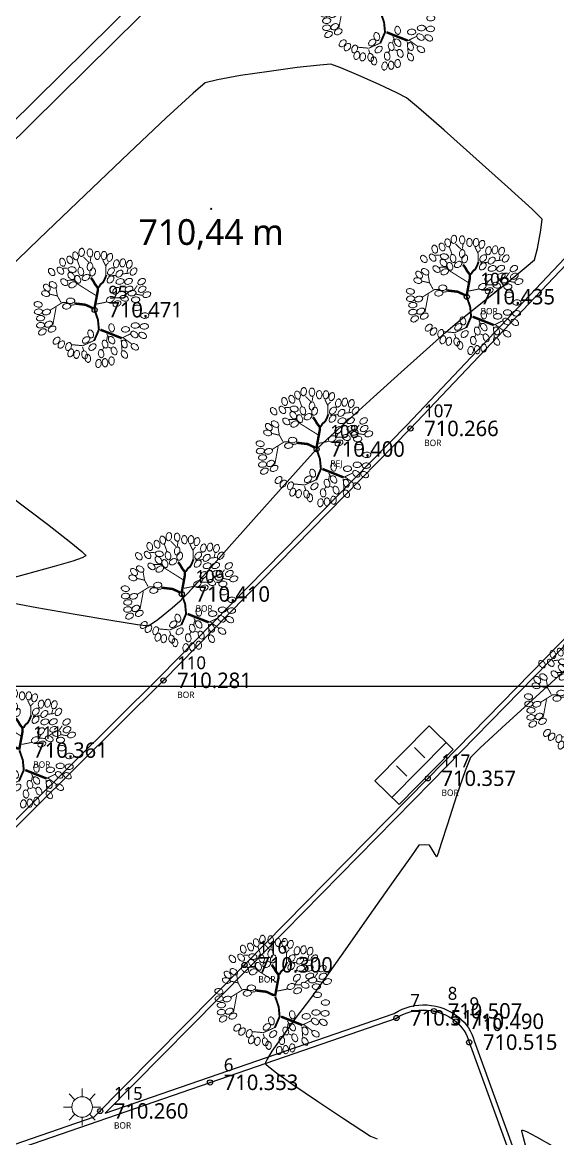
# Model space of a CAD drawing. Header units: metres. Extents: x 429510 to 429857, y 4467140 to 4467333.
# Drawn here: x 429634.21 to 429646.68, y 4467199.45 to 4467225.48 of the extents above; entities that cross this region are included whole.
import ezdxf

# ---------------------------------------------------------------- set-up
doc = ezdxf.new("R2010")
doc.units = ezdxf.units.M
doc.header["$LTSCALE"] = 4
doc.header["$PDMODE"] = 32
doc.header["$PDSIZE"] = 0.12
for name, color, linetype in [('C-ETIQ', 7, 'Continuous'), ('C-MARC', 7, 'Continuous'), ('C-PUNTOS', 7, 'Continuous'), ('C-SUPE-ETIQ_Puntos', 92, 'Continuous'), ('Cuadricula Coordenadas', 5, 'Continuous')]:
    doc.layers.add(name, color=color, linetype=linetype)
doc.layers.add('C-SUPE_CurvasNivel', color=42, linetype='Continuous', true_color=0xb38600)
doc.layers.add('TB-ARBOL', color=94, linetype='Continuous', true_color=0x03a003)
for name, color, linetype, lineweight in [('TB-32BANCO-MADERA-P', 254, 'Continuous', 0), ('TB-44FAROLA-P', 254, 'Continuous', 0), ('TRIAL-ACERA', 125, 'Continuous', 9)]:
    doc.layers.add(name, color=color, linetype=linetype, lineweight=lineweight)
doc.layers.add('TRIAL-MURO HORMIGÓN', color=251, linetype='Continuous', lineweight=13, true_color=0x696969)
doc.styles.get("Standard").update_dxf_attribs({"font": 'segoeuil.ttf'})
doc.styles.add('Trial_standard', font='segoeuisl.ttf')

# ---------------------------------------------------------------- blocks, each defined once
blk = doc.blocks.new('FAR10')
for p, q in [((-0.283, 0.283), (-0.51, 0.51)), ((0, 0.4), (0, 0.722)), ((0.283, 0.283), (0.51, 0.51)), ((-0.4, 0), (-0.722, 0)), ((0.4, 0), (0.722, 0)), ((-0.283, -0.283), (-0.51, -0.51)), ((0, -0.4), (0, -0.722)), ((0.283, -0.283), (0.51, -0.51))]:
    blk.add_line(p, q)
blk.add_circle((0, 0), 0.4)
blk = doc.blocks.new('*U21')
for p, q in [((1.713, 0.418), (-0.393, -1.719)), ((0.884, -0.171), (0.483, 0.224)), ((0.183, -0.883), (-0.218, -0.487))]:
    blk.add_line(p, q)
at = {"flags": 128}
blk.add_lwpolyline([(1.053, 1.068), (-1.053, -1.068), (-0.119, -1.989), (1.987, 0.147)], close=True, dxfattribs=at)
blk = doc.blocks.new('*U24')
at = {"layer": 'TB-ARBOL', "color": 84, "lineweight": 0, "true_color": 0x369720}
for points in [[(-0.855, 1.99, 0.139214), (-0.82, 2.01, 0.107097), (-0.794, 2.054, 0.080118), (-0.783, 2.113, 0.082766), (-0.791, 2.171, 0.067841), (-0.816, 2.23, 0.080118), (-0.85, 2.272, 0.107097), (-0.895, 2.298, 0.139214), (-0.935, 2.299, 0.139214), (-0.97, 2.278, 0.107097), (-0.997, 2.234, 0.080118), (-1.006, 2.181, 0.067841), (-0.999, 2.117, 0.067841), (-0.974, 2.058, 0.080118), (-0.94, 2.016, 0.107097), (-0.895, 1.991, 0.139214)], [(-0.674, 2.118, 0.139214), (-0.634, 2.125, 0.107097), (-0.594, 2.157, 0.080118), (-0.563, 2.209, 0.082766), (-0.551, 2.266, 0.067841), (-0.552, 2.33, 0.080118), (-0.57, 2.381, 0.107097), (-0.603, 2.421, 0.139214), (-0.64, 2.436, 0.139214), (-0.68, 2.429, 0.107097), (-0.72, 2.397, 0.080118), (-0.748, 2.35, 0.067841), (-0.763, 2.288, 0.067841), (-0.761, 2.224, 0.080118), (-0.744, 2.173, 0.107097), (-0.711, 2.133, 0.139214)], [(-0.325, 2.099, 0.139214), (-0.287, 2.112, 0.107097), (-0.252, 2.15, 0.080118), (-0.23, 2.207, 0.082766), (-0.228, 2.265, 0.067841), (-0.241, 2.328, 0.080118), (-0.266, 2.376, 0.107097), (-0.306, 2.409, 0.139214), (-0.345, 2.417, 0.139214), (-0.382, 2.404, 0.107097), (-0.417, 2.366, 0.080118), (-0.437, 2.315, 0.067841), (-0.441, 2.251, 0.067841), (-0.429, 2.189, 0.080118), (-0.403, 2.141, 0.107097), (-0.364, 2.107, 0.139214)], [(-0.056, 2.318, 0.139214), (-0.094, 2.306, 0.107097), (-0.13, 2.269, 0.080118), (-0.154, 2.213, 0.082766), (-0.158, 2.155, 0.067841), (-0.147, 2.092, 0.080118), (-0.123, 2.044, 0.107097), (-0.084, 2.009, 0.139214), (-0.046, 1.999, 0.139214), (-0.008, 2.012, 0.107097), (0.028, 2.049, 0.080118), (0.049, 2.099, 0.067841), (0.056, 2.162, 0.067841), (0.045, 2.225, 0.080118), (0.021, 2.274, 0.107097), (-0.017, 2.309, 0.139214)], [(0.221, 2.316, 0.139214), (0.181, 2.309, 0.107097), (0.141, 2.276, 0.080118), (0.111, 2.224, 0.082766), (0.1, 2.166, 0.067841), (0.103, 2.102, 0.080118), (0.122, 2.051, 0.107097), (0.156, 2.012, 0.139214), (0.193, 1.998, 0.139214), (0.232, 2.006, 0.107097), (0.273, 2.038, 0.080118), (0.299, 2.086, 0.067841), (0.313, 2.148, 0.067841), (0.31, 2.212, 0.080118), (0.292, 2.263, 0.107097), (0.258, 2.302, 0.139214)], [(0.478, 2.236, 0.139214), (0.438, 2.236, 0.107097), (0.392, 2.212, 0.080118), (0.353, 2.167, 0.082766), (0.331, 2.113, 0.067841), (0.322, 2.049, 0.080118), (0.33, 1.995, 0.107097), (0.356, 1.951, 0.139214), (0.389, 1.93, 0.139214), (0.429, 1.929, 0.107097), (0.475, 1.954, 0.080118), (0.511, 1.995, 0.067841), (0.536, 2.053, 0.067841), (0.546, 2.117, 0.080118), (0.538, 2.17, 0.107097), (0.512, 2.215, 0.139214)], [(-1.356, 1.74, 0.139214), (-1.322, 1.761, 0.107097), (-1.296, 1.805, 0.080118), (-1.286, 1.865, 0.082766), (-1.295, 1.922, 0.067841), (-1.321, 1.981, 0.080118), (-1.356, 2.023, 0.107097), (-1.401, 2.047, 0.139214), (-1.441, 2.048, 0.139214), (-1.475, 2.027, 0.107097), (-1.501, 1.982, 0.080118), (-1.51, 1.929, 0.067841), (-1.502, 1.865, 0.067841), (-1.476, 1.806, 0.080118), (-1.441, 1.765, 0.107097), (-1.396, 1.74, 0.139214)], [(-1.057, 1.833, 0.139214), (-1.025, 1.857, 0.107097), (-1.004, 1.904, 0.080118), (-1, 1.964, 0.082766), (-1.016, 2.021, 0.067841), (-1.047, 2.077, 0.080118), (-1.086, 2.114, 0.107097), (-1.134, 2.134, 0.139214), (-1.174, 2.13, 0.139214), (-1.205, 2.106, 0.107097), (-1.227, 2.059, 0.080118), (-1.23, 2.005, 0.067841), (-1.215, 1.943, 0.067841), (-1.184, 1.887, 0.080118), (-1.145, 1.849, 0.107097), (-1.097, 1.829, 0.139214)], [(-0.313, 1.879, 0.139214), (-0.352, 1.873, 0.107097), (-0.394, 1.843, 0.080118), (-0.426, 1.792, 0.082766), (-0.44, 1.735, 0.067841), (-0.44, 1.671, 0.080118), (-0.424, 1.619, 0.107097), (-0.392, 1.579, 0.139214), (-0.355, 1.563, 0.139214), (-0.315, 1.569, 0.107097), (-0.274, 1.599, 0.080118), (-0.245, 1.645, 0.067841), (-0.228, 1.707, 0.067841), (-0.228, 1.771, 0.080118), (-0.244, 1.823, 0.107097), (-0.276, 1.863, 0.139214)], [(0.718, 1.993, 0.139214), (0.678, 1.989, 0.107097), (0.635, 1.961, 0.080118), (0.6, 1.912, 0.082766), (0.582, 1.856, 0.067841), (0.579, 1.793, 0.080118), (0.592, 1.74, 0.107097), (0.621, 1.698, 0.139214), (0.657, 1.679, 0.139214), (0.697, 1.683, 0.107097), (0.74, 1.711, 0.080118), (0.772, 1.755, 0.067841), (0.793, 1.816, 0.067841), (0.796, 1.88, 0.080118), (0.783, 1.932, 0.107097), (0.754, 1.975, 0.139214)], [(0.971, 2.026, 0.139214), (0.931, 2.023, 0.107097), (0.888, 1.995, 0.080118), (0.852, 1.946, 0.082766), (0.835, 1.89, 0.067841), (0.832, 1.826, 0.080118), (0.845, 1.773, 0.107097), (0.874, 1.731, 0.139214), (0.91, 1.713, 0.139214), (0.95, 1.716, 0.107097), (0.993, 1.744, 0.080118), (1.025, 1.789, 0.067841), (1.045, 1.849, 0.067841), (1.049, 1.913, 0.080118), (1.036, 1.966, 0.107097), (1.007, 2.008, 0.139214)], [(1.244, 1.966, 0.139214), (1.204, 1.967, 0.107097), (1.158, 1.944, 0.080118), (1.117, 1.9, 0.082766), (1.094, 1.846, 0.067841), (1.083, 1.783, 0.080118), (1.09, 1.729, 0.107097), (1.115, 1.684, 0.139214), (1.149, 1.662, 0.139214), (1.189, 1.661, 0.107097), (1.235, 1.684, 0.080118), (1.271, 1.724, 0.067841), (1.298, 1.782, 0.067841), (1.309, 1.845, 0.080118), (1.302, 1.899, 0.107097), (1.277, 1.944, 0.139214)], [(-1.726, 1.388, 0.139214), (-1.702, 1.42, 0.107097), (-1.694, 1.471, 0.080118), (-1.706, 1.53, 0.082766), (-1.736, 1.58, 0.067841), (-1.781, 1.625, 0.080118), (-1.829, 1.651, 0.107097), (-1.88, 1.657, 0.139214), (-1.918, 1.643, 0.139214), (-1.942, 1.611, 0.107097), (-1.95, 1.56, 0.080118), (-1.939, 1.507, 0.067841), (-1.907, 1.451, 0.067841), (-1.862, 1.406, 0.080118), (-1.815, 1.38, 0.107097), (-1.763, 1.373, 0.139214)], [(-1.382, 1.443, 0.139214), (-1.359, 1.475, 0.107097), (-1.352, 1.526, 0.080118), (-1.366, 1.585, 0.082766), (-1.397, 1.634, 0.067841), (-1.444, 1.679, 0.080118), (-1.492, 1.703, 0.107097), (-1.543, 1.708, 0.139214), (-1.58, 1.693, 0.139214), (-1.604, 1.661, 0.107097), (-1.611, 1.609, 0.080118), (-1.598, 1.557, 0.067841), (-1.565, 1.502, 0.067841), (-1.519, 1.457, 0.080118), (-1.471, 1.432, 0.107097), (-1.419, 1.427, 0.139214)], [(-1.16, 1.484, 0.139214), (-1.184, 1.452, 0.107097), (-1.19, 1.401, 0.080118), (-1.176, 1.342, 0.082766), (-1.144, 1.293, 0.067841), (-1.098, 1.249, 0.080118), (-1.049, 1.225, 0.107097), (-0.998, 1.22, 0.139214), (-0.961, 1.235, 0.139214), (-0.938, 1.268, 0.107097), (-0.931, 1.319, 0.080118), (-0.944, 1.372, 0.067841), (-0.977, 1.427, 0.067841), (-1.024, 1.471, 0.080118), (-1.072, 1.495, 0.107097), (-1.124, 1.5, 0.139214)], [(-0.868, 1.579, 0.139214), (-0.871, 1.618, 0.107097), (-0.9, 1.662, 0.080118), (-0.948, 1.697, 0.082766), (-1.004, 1.714, 0.067841), (-1.068, 1.718, 0.080118), (-1.121, 1.705, 0.107097), (-1.163, 1.675, 0.139214), (-1.181, 1.639, 0.139214), (-1.178, 1.599, 0.107097), (-1.15, 1.556, 0.080118), (-1.106, 1.524, 0.067841), (-1.045, 1.504, 0.067841), (-0.981, 1.5, 0.080118), (-0.928, 1.513, 0.107097), (-0.886, 1.543, 0.139214)], [(-0.867, 1.379, 0.139214), (-0.899, 1.354, 0.107097), (-0.92, 1.307, 0.080118), (-0.923, 1.247, 0.082766), (-0.908, 1.191, 0.067841), (-0.876, 1.135, 0.080118), (-0.837, 1.098, 0.107097), (-0.789, 1.078, 0.139214), (-0.749, 1.082, 0.139214), (-0.717, 1.107, 0.107097), (-0.696, 1.154, 0.080118), (-0.693, 1.208, 0.067841), (-0.709, 1.27, 0.067841), (-0.74, 1.326, 0.080118), (-0.78, 1.363, 0.107097), (-0.827, 1.383, 0.139214)], [(-0.726, 1.692, 0.139214), (-0.761, 1.672, 0.107097), (-0.789, 1.629, 0.080118), (-0.8, 1.57, 0.082766), (-0.792, 1.512, 0.067841), (-0.769, 1.452, 0.080118), (-0.735, 1.41, 0.107097), (-0.69, 1.384, 0.139214), (-0.65, 1.382, 0.139214), (-0.616, 1.402, 0.107097), (-0.588, 1.446, 0.080118), (-0.578, 1.499, 0.067841), (-0.585, 1.563, 0.067841), (-0.608, 1.622, 0.080118), (-0.642, 1.665, 0.107097), (-0.686, 1.691, 0.139214)], [(-0.351, 1.383, 0.139214), (-0.38, 1.41, 0.107097), (-0.43, 1.425, 0.080118), (-0.49, 1.419, 0.082766), (-0.543, 1.395, 0.067841), (-0.594, 1.355, 0.080118), (-0.625, 1.311, 0.107097), (-0.637, 1.261, 0.139214), (-0.627, 1.222, 0.139214), (-0.598, 1.194, 0.107097), (-0.548, 1.18, 0.080118), (-0.494, 1.185, 0.067841), (-0.435, 1.21, 0.067841), (-0.385, 1.249, 0.080118), (-0.354, 1.294, 0.107097), (-0.341, 1.344, 0.139214)], [(-0.195, 1.671, 0.139214), (-0.235, 1.67, 0.107097), (-0.28, 1.644, 0.080118), (-0.317, 1.597, 0.082766), (-0.337, 1.542, 0.067841), (-0.344, 1.478, 0.080118), (-0.333, 1.425, 0.107097), (-0.306, 1.381, 0.139214), (-0.271, 1.361, 0.139214), (-0.231, 1.363, 0.107097), (-0.186, 1.389, 0.080118), (-0.152, 1.431, 0.067841), (-0.129, 1.491, 0.067841), (-0.122, 1.555, 0.080118), (-0.133, 1.608, 0.107097), (-0.16, 1.651, 0.139214)], [(0.573, 1.343, 0.139214), (0.537, 1.361, 0.107097), (0.485, 1.359, 0.080118), (0.43, 1.336, 0.082766), (0.387, 1.297, 0.067841), (0.351, 1.244, 0.080118), (0.334, 1.192, 0.107097), (0.338, 1.14, 0.139214), (0.359, 1.107, 0.139214), (0.395, 1.089, 0.107097), (0.447, 1.091, 0.080118), (0.497, 1.112, 0.067841), (0.546, 1.153, 0.067841), (0.582, 1.206, 0.080118), (0.598, 1.258, 0.107097), (0.594, 1.31, 0.139214)], [(0.589, 1.659, 0.139214), (0.553, 1.677, 0.107097), (0.502, 1.676, 0.080118), (0.446, 1.653, 0.082766), (0.402, 1.614, 0.067841), (0.366, 1.562, 0.080118), (0.349, 1.51, 0.107097), (0.352, 1.458, 0.139214), (0.373, 1.424, 0.139214), (0.409, 1.406, 0.107097), (0.461, 1.408, 0.080118), (0.511, 1.429, 0.067841), (0.56, 1.469, 0.067841), (0.596, 1.522, 0.080118), (0.613, 1.574, 0.107097), (0.61, 1.625, 0.139214)], [(0.923, 1.565, 0.139214), (0.888, 1.584, 0.107097), (0.837, 1.586, 0.080118), (0.78, 1.565, 0.082766), (0.735, 1.529, 0.067841), (0.696, 1.478, 0.080118), (0.677, 1.427, 0.107097), (0.677, 1.375, 0.139214), (0.697, 1.34, 0.139214), (0.731, 1.321, 0.107097), (0.783, 1.319, 0.080118), (0.834, 1.338, 0.067841), (0.885, 1.377, 0.067841), (0.924, 1.427, 0.080118), (0.943, 1.478, 0.107097), (0.943, 1.53, 0.139214)], [(1.456, 1.659, 0.139214), (1.419, 1.674, 0.107097), (1.368, 1.669, 0.080118), (1.314, 1.641, 0.082766), (1.274, 1.6, 0.067841), (1.241, 1.544, 0.080118), (1.229, 1.492, 0.107097), (1.236, 1.44, 0.139214), (1.259, 1.408, 0.139214), (1.296, 1.393, 0.107097), (1.348, 1.398, 0.080118), (1.396, 1.423, 0.067841), (1.442, 1.468, 0.067841), (1.474, 1.523, 0.080118), (1.487, 1.576, 0.107097), (1.48, 1.627, 0.139214)], [(-1.901, 0.786, 0.139214), (-1.879, 0.819, 0.107097), (-1.876, 0.871, 0.080118), (-1.894, 0.928, 0.082766), (-1.928, 0.976, 0.067841), (-1.977, 1.017, 0.080118), (-2.026, 1.039, 0.107097), (-2.078, 1.04, 0.139214), (-2.114, 1.023, 0.139214), (-2.135, 0.989, 0.107097), (-2.139, 0.938, 0.080118), (-2.123, 0.886, 0.067841), (-2.087, 0.833, 0.067841), (-2.038, 0.791, 0.080118), (-1.988, 0.77, 0.107097), (-1.937, 0.768, 0.139214)], [(-1.636, 0.928, 0.139214), (-1.624, 0.966, 0.107097), (-1.633, 1.017, 0.080118), (-1.665, 1.068, 0.082766), (-1.709, 1.106, 0.067841), (-1.767, 1.134, 0.080118), (-1.821, 1.142, 0.107097), (-1.871, 1.131, 0.139214), (-1.902, 1.106, 0.139214), (-1.914, 1.067, 0.107097), (-1.905, 1.017, 0.080118), (-1.876, 0.97, 0.067841), (-1.828, 0.928, 0.067841), (-1.771, 0.9, 0.080118), (-1.717, 0.891, 0.107097), (-1.667, 0.902, 0.139214)], [(-1.207, 1.019, 0.139214), (-1.191, 1.055, 0.107097), (-1.195, 1.107, 0.080118), (-1.221, 1.161, 0.082766), (-1.261, 1.203, 0.067841), (-1.315, 1.237, 0.080118), (-1.368, 1.251, 0.107097), (-1.419, 1.246, 0.139214), (-1.452, 1.223, 0.139214), (-1.468, 1.187, 0.107097), (-1.465, 1.135, 0.080118), (-1.441, 1.086, 0.067841), (-1.398, 1.039, 0.067841), (-1.344, 1.005, 0.080118), (-1.292, 0.991, 0.107097), (-1.24, 0.996, 0.139214)], [(-0.87, 1.096, 0.139214), (-0.899, 1.124, 0.107097), (-0.948, 1.138, 0.080118), (-1.009, 1.133, 0.082766), (-1.062, 1.109, 0.067841), (-1.113, 1.07, 0.080118), (-1.144, 1.026, 0.107097), (-1.157, 0.976, 0.139214), (-1.147, 0.937, 0.139214), (-1.118, 0.909, 0.107097), (-1.069, 0.895, 0.080118), (-1.015, 0.9, 0.067841), (-0.955, 0.924, 0.067841), (-0.905, 0.963, 0.080118), (-0.873, 1.007, 0.107097), (-0.861, 1.057, 0.139214)], [(0.761, 0.915, 0.107097), (0.71, 0.916, 0.080118), (0.653, 0.896, 0.082766), (0.608, 0.859, 0.067841), (0.569, 0.808, 0.080118), (0.55, 0.757, 0.107097), (0.551, 0.706, 0.139214), (0.57, 0.671, 0.139214), (0.605, 0.651, 0.107097), (0.657, 0.65, 0.080118), (0.708, 0.669, 0.067841), (0.759, 0.707, 0.067841), (0.797, 0.758, 0.080118), (0.816, 0.809, 0.107097), (0.816, 0.861, 0.139214), (0.796, 0.896, 0.139214)], [(0.986, 1.188, 0.139214), (0.965, 1.222, 0.107097), (0.921, 1.249, 0.080118), (0.862, 1.259, 0.082766), (0.804, 1.249, 0.067841), (0.745, 1.224, 0.080118), (0.704, 1.189, 0.107097), (0.679, 1.144, 0.139214), (0.678, 1.104, 0.139214), (0.699, 1.07, 0.107097), (0.743, 1.043, 0.080118), (0.797, 1.035, 0.067841), (0.861, 1.043, 0.067841), (0.919, 1.068, 0.080118), (0.961, 1.103, 0.107097), (0.986, 1.148, 0.139214)], [(1.309, 1.215, 0.139214), (1.284, 1.246, 0.107097), (1.236, 1.266, 0.080118), (1.176, 1.267, 0.082766), (1.12, 1.25, 0.067841), (1.066, 1.216, 0.080118), (1.029, 1.176, 0.107097), (1.012, 1.127, 0.139214), (1.017, 1.088, 0.139214), (1.042, 1.057, 0.107097), (1.09, 1.037, 0.080118), (1.144, 1.036, 0.067841), (1.206, 1.053, 0.067841), (1.261, 1.087, 0.080118), (1.297, 1.127, 0.107097), (1.315, 1.176, 0.139214)], [(1.205, 0.967, 0.082766), (1.148, 0.955, 0.067841), (1.09, 0.926, 0.080118), (1.05, 0.889, 0.107097), (1.028, 0.842, 0.139214), (1.03, 0.803, 0.139214), (1.053, 0.769, 0.107097), (1.098, 0.746, 0.080118), (1.152, 0.74, 0.067841), (1.215, 0.752, 0.067841), (1.273, 0.78, 0.080118), (1.312, 0.817, 0.107097), (1.335, 0.864, 0.139214), (1.333, 0.904, 0.139214), (1.31, 0.937, 0.107097), (1.264, 0.961, 0.080118)], [(1.807, 1.227, 0.139214), (1.777, 1.254, 0.107097), (1.727, 1.266, 0.080118), (1.667, 1.257, 0.082766), (1.615, 1.231, 0.067841), (1.566, 1.19, 0.080118), (1.537, 1.144, 0.107097), (1.527, 1.093, 0.139214), (1.538, 1.055, 0.139214), (1.568, 1.028, 0.107097), (1.619, 1.016, 0.080118), (1.672, 1.024, 0.067841), (1.731, 1.051, 0.067841), (1.779, 1.092, 0.080118), (1.809, 1.138, 0.107097), (1.819, 1.189, 0.139214)], [(1.628, 0.724, 0.080118), (1.682, 0.726, 0.067841), (1.743, 0.748, 0.067841), (1.795, 0.785, 0.080118), (1.828, 0.828, 0.107097), (1.843, 0.877, 0.139214), (1.835, 0.916, 0.139214), (1.808, 0.945, 0.107097), (1.759, 0.962, 0.080118), (1.699, 0.959, 0.082766), (1.644, 0.938, 0.067841), (1.592, 0.901, 0.080118), (1.558, 0.858, 0.107097), (1.544, 0.809, 0.139214), (1.552, 0.77, 0.139214), (1.579, 0.74, 0.107097)], [(-1.902, 0.631, 0.139214), (-1.901, 0.671, 0.107097), (-1.926, 0.716, 0.080118), (-1.971, 0.756, 0.082766), (-2.025, 0.778, 0.067841), (-2.089, 0.787, 0.080118), (-2.142, 0.779, 0.107097), (-2.187, 0.753, 0.139214), (-2.208, 0.719, 0.139214), (-2.208, 0.679, 0.107097), (-2.184, 0.633, 0.080118), (-2.143, 0.598, 0.067841), (-2.084, 0.572, 0.067841), (-2.021, 0.563, 0.080118), (-1.967, 0.571, 0.107097), (-1.923, 0.597, 0.139214)], [(-1.245, 0.391, 0.139214), (-1.233, 0.353, 0.107097), (-1.196, 0.317, 0.080118), (-1.14, 0.294, 0.082766), (-1.082, 0.29, 0.067841), (-1.019, 0.301, 0.080118), (-0.97, 0.325, 0.107097), (-0.936, 0.363, 0.139214), (-0.926, 0.402, 0.139214), (-0.938, 0.44, 0.107097), (-0.975, 0.476, 0.080118), (-1.026, 0.497, 0.067841), (-1.089, 0.504, 0.067841), (-1.152, 0.493, 0.080118), (-1.201, 0.469, 0.107097), (-1.235, 0.43, 0.139214)], [(0.566, 0.551, 0.107097), (0.517, 0.566, 0.080118), (0.456, 0.562, 0.082766), (0.403, 0.539, 0.067841), (0.351, 0.501, 0.080118), (0.319, 0.457, 0.107097), (0.306, 0.407, 0.139214), (0.315, 0.368, 0.139214), (0.343, 0.34, 0.107097), (0.392, 0.325, 0.080118), (0.446, 0.329, 0.067841), (0.506, 0.352, 0.067841), (0.557, 0.39, 0.080118), (0.59, 0.434, 0.107097), (0.603, 0.483, 0.139214), (0.594, 0.522, 0.139214)], [(1.151, 0.432, 0.139214), (1.155, 0.472, 0.107097), (1.136, 0.519, 0.080118), (1.095, 0.563, 0.082766), (1.043, 0.591, 0.067841), (0.981, 0.607, 0.080118), (0.927, 0.605, 0.107097), (0.88, 0.584, 0.139214), (0.855, 0.552, 0.139214), (0.851, 0.512, 0.107097), (0.87, 0.464, 0.080118), (0.907, 0.425, 0.067841), (0.963, 0.393, 0.067841), (1.025, 0.377, 0.080118), (1.079, 0.379, 0.107097), (1.126, 0.4, 0.139214)], [(1.199, 0.601, 0.080118), (1.251, 0.586, 0.067841), (1.315, 0.587, 0.067841), (1.376, 0.605, 0.080118), (1.422, 0.635, 0.107097), (1.451, 0.677, 0.139214), (1.456, 0.717, 0.139214), (1.44, 0.753, 0.107097), (1.399, 0.784, 0.080118), (1.341, 0.801, 0.082766), (1.283, 0.798, 0.067841), (1.221, 0.78, 0.080118), (1.176, 0.75, 0.107097), (1.146, 0.708, 0.139214), (1.141, 0.668, 0.139214), (1.158, 0.632, 0.107097)], [(1.38, 0.339, 0.067841), (1.443, 0.333, 0.067841), (1.507, 0.343, 0.080118), (1.555, 0.368, 0.107097), (1.59, 0.406, 0.139214), (1.599, 0.445, 0.139214), (1.587, 0.483, 0.107097), (1.55, 0.519, 0.080118), (1.495, 0.542, 0.082766), (1.436, 0.546, 0.067841), (1.373, 0.536, 0.080118), (1.325, 0.511, 0.107097), (1.29, 0.473, 0.139214), (1.28, 0.434, 0.139214), (1.293, 0.396, 0.107097), (1.33, 0.36, 0.080118)], [(2.022, 0.686, 0.139214), (1.999, 0.719, 0.107097), (1.953, 0.743, 0.080118), (1.893, 0.75, 0.082766), (1.836, 0.737, 0.067841), (1.779, 0.709, 0.080118), (1.739, 0.672, 0.107097), (1.717, 0.625, 0.139214), (1.719, 0.585, 0.139214), (1.742, 0.552, 0.107097), (1.787, 0.528, 0.080118), (1.841, 0.522, 0.067841), (1.904, 0.534, 0.067841), (1.962, 0.563, 0.080118), (2.001, 0.6, 0.107097), (2.023, 0.646, 0.139214)], [(-2.188, 0.227, 0.139214), (-2.192, 0.267, 0.107097), (-2.221, 0.31, 0.080118), (-2.27, 0.344, 0.082766), (-2.326, 0.361, 0.067841), (-2.39, 0.363, 0.080118), (-2.443, 0.35, 0.107097), (-2.485, 0.32, 0.139214), (-2.502, 0.284, 0.139214), (-2.498, 0.244, 0.107097), (-2.47, 0.201, 0.080118), (-2.425, 0.17, 0.067841), (-2.365, 0.15, 0.067841), (-2.301, 0.147, 0.080118), (-2.248, 0.161, 0.107097), (-2.206, 0.191, 0.139214)], [(-2.496, -0.042, 0.139214), (-2.482, -0.079, 0.107097), (-2.443, -0.114, 0.080118), (-2.386, -0.134, 0.082766), (-2.328, -0.136, 0.067841), (-2.265, -0.122, 0.080118), (-2.218, -0.095, 0.107097), (-2.185, -0.055, 0.139214), (-2.178, -0.016, 0.139214), (-2.192, 0.021, 0.107097), (-2.23, 0.055, 0.080118), (-2.281, 0.074, 0.067841), (-2.345, 0.078, 0.067841), (-2.408, 0.064, 0.080118), (-2.455, 0.037, 0.107097), (-2.488, -0.003, 0.139214)], [(-2.178, -0.084, 0.139214), (-2.157, -0.118, 0.107097), (-2.113, -0.144, 0.080118), (-2.053, -0.154, 0.082766), (-1.996, -0.145, 0.067841), (-1.937, -0.12, 0.080118), (-1.895, -0.085, 0.107097), (-1.871, -0.04, 0.139214), (-1.87, 0, 0.139214), (-1.891, 0.035, 0.107097), (-1.935, 0.061, 0.080118), (-1.989, 0.07, 0.067841), (-2.052, 0.061, 0.067841), (-2.111, 0.036, 0.080118), (-2.153, 0.001, 0.107097), (-2.177, -0.044, 0.139214)], [(-1.398, 0.163, 0.139214), (-1.383, 0.126, 0.107097), (-1.343, 0.093, 0.080118), (-1.285, 0.075, 0.082766), (-1.227, 0.076, 0.067841), (-1.165, 0.092, 0.080118), (-1.119, 0.121, 0.107097), (-1.088, 0.162, 0.139214), (-1.082, 0.201, 0.139214), (-1.097, 0.238, 0.107097), (-1.137, 0.271, 0.080118), (-1.189, 0.287, 0.067841), (-1.253, 0.288, 0.067841), (-1.315, 0.272, 0.080118), (-1.361, 0.243, 0.107097), (-1.392, 0.202, 0.139214)], [(0.86, 0.345, 0.139214), (0.834, 0.376, 0.107097), (0.787, 0.396, 0.080118), (0.726, 0.397, 0.082766), (0.671, 0.379, 0.067841), (0.616, 0.346, 0.080118), (0.58, 0.305, 0.107097), (0.562, 0.257, 0.139214), (0.567, 0.217, 0.139214), (0.593, 0.186, 0.107097), (0.64, 0.167, 0.080118), (0.695, 0.166, 0.067841), (0.756, 0.183, 0.067841), (0.811, 0.216, 0.080118), (0.847, 0.257, 0.107097), (0.865, 0.305, 0.139214)], [(1.642, 0.127, 0.139214), (1.629, 0.165, 0.107097), (1.592, 0.201, 0.080118), (1.537, 0.224, 0.082766), (1.479, 0.229, 0.067841), (1.415, 0.218, 0.080118), (1.367, 0.194, 0.107097), (1.332, 0.155, 0.139214), (1.323, 0.116, 0.139214), (1.335, 0.078, 0.107097), (1.372, 0.042, 0.080118), (1.422, 0.021, 0.067841), (1.486, 0.015, 0.067841), (1.549, 0.026, 0.080118), (1.597, 0.05, 0.107097), (1.632, 0.088, 0.139214)], [(-2.411, -0.293, 0.139214), (-2.397, -0.33, 0.107097), (-2.359, -0.364, 0.080118), (-2.302, -0.385, 0.082766), (-2.244, -0.387, 0.067841), (-2.181, -0.373, 0.080118), (-2.134, -0.346, 0.107097), (-2.101, -0.306, 0.139214), (-2.093, -0.267, 0.139214), (-2.107, -0.23, 0.107097), (-2.146, -0.195, 0.080118), (-2.197, -0.177, 0.067841), (-2.261, -0.173, 0.067841), (-2.323, -0.187, 0.080118), (-2.371, -0.214, 0.107097), (-2.403, -0.254, 0.139214)], [(-2.083, -0.586, 0.139214), (-2.055, -0.615, 0.107097), (-2.006, -0.631, 0.080118), (-1.946, -0.627, 0.082766), (-1.892, -0.605, 0.067841), (-1.84, -0.567, 0.080118), (-1.807, -0.524, 0.107097), (-1.793, -0.474, 0.139214), (-1.802, -0.435, 0.139214), (-1.83, -0.407, 0.107097), (-1.879, -0.391, 0.080118), (-1.933, -0.394, 0.067841), (-1.993, -0.417, 0.067841), (-2.045, -0.454, 0.080118), (-2.077, -0.498, 0.107097), (-2.091, -0.547, 0.139214)], [(1.951, -0.174, 0.139214), (1.939, -0.136, 0.107097), (1.902, -0.1, 0.080118), (1.846, -0.077, 0.082766), (1.788, -0.073, 0.067841), (1.725, -0.083, 0.080118), (1.676, -0.108, 0.107097), (1.642, -0.146, 0.139214), (1.632, -0.185, 0.139214), (1.644, -0.223, 0.107097), (1.681, -0.259, 0.080118), (1.732, -0.28, 0.067841), (1.795, -0.286, 0.067841), (1.858, -0.276, 0.080118), (1.907, -0.251, 0.107097), (1.941, -0.213, 0.139214)], [(-2.411, -0.57, 0.139214), (-2.396, -0.607, 0.107097), (-2.356, -0.64, 0.080118), (-2.299, -0.659, 0.082766), (-2.24, -0.659, 0.067841), (-2.178, -0.643, 0.080118), (-2.132, -0.615, 0.107097), (-2.1, -0.574, 0.139214), (-2.094, -0.535, 0.139214), (-2.109, -0.498, 0.107097), (-2.148, -0.465, 0.080118), (-2.2, -0.448, 0.067841), (-2.264, -0.446, 0.067841), (-2.326, -0.461, 0.080118), (-2.372, -0.489, 0.107097), (-2.404, -0.53, 0.139214)], [(-2.32, -0.891, 0.139214), (-2.292, -0.92, 0.107097), (-2.242, -0.935, 0.080118), (-2.182, -0.93, 0.082766), (-2.129, -0.908, 0.067841), (-2.077, -0.869, 0.080118), (-2.045, -0.826, 0.107097), (-2.032, -0.776, 0.139214), (-2.041, -0.737, 0.139214), (-2.069, -0.709, 0.107097), (-2.118, -0.693, 0.080118), (-2.172, -0.697, 0.067841), (-2.232, -0.72, 0.067841), (-2.283, -0.759, 0.080118), (-2.316, -0.803, 0.107097), (-2.329, -0.852, 0.139214)], [(-1.948, -0.776, 0.139214), (-1.921, -0.806, 0.107097), (-1.873, -0.824, 0.080118), (-1.812, -0.822, 0.082766), (-1.758, -0.802, 0.067841), (-1.704, -0.767, 0.080118), (-1.67, -0.725, 0.107097), (-1.654, -0.676, 0.139214), (-1.661, -0.636, 0.139214), (-1.688, -0.607, 0.107097), (-1.736, -0.589, 0.080118), (-1.79, -0.59, 0.067841), (-1.851, -0.61, 0.067841), (-1.904, -0.646, 0.080118), (-1.939, -0.688, 0.107097), (-1.955, -0.737, 0.139214)], [(-0.355, -0.74, 0.139214), (-0.389, -0.762, 0.107097), (-0.413, -0.808, 0.080118), (-0.42, -0.868, 0.082766), (-0.408, -0.925, 0.067841), (-0.38, -0.983, 0.080118), (-0.343, -1.023, 0.107097), (-0.297, -1.045, 0.139214), (-0.257, -1.044, 0.139214), (-0.224, -1.021, 0.107097), (-0.199, -0.976, 0.080118), (-0.193, -0.922, 0.067841), (-0.204, -0.859, 0.067841), (-0.232, -0.801, 0.080118), (-0.269, -0.761, 0.107097), (-0.315, -0.739, 0.139214)], [(0.478, -0.496, 0.139214), (0.442, -0.513, 0.107097), (0.411, -0.555, 0.080118), (0.396, -0.613, 0.082766), (0.399, -0.671, 0.067841), (0.418, -0.732, 0.080118), (0.449, -0.777, 0.107097), (0.491, -0.806, 0.139214), (0.531, -0.811, 0.139214), (0.567, -0.794, 0.107097), (0.598, -0.752, 0.080118), (0.612, -0.7, 0.067841), (0.61, -0.636, 0.067841), (0.591, -0.575, 0.080118), (0.561, -0.53, 0.107097), (0.518, -0.501, 0.139214)], [(1.206, -0.71, 0.139214), (1.194, -0.672, 0.107097), (1.157, -0.636, 0.080118), (1.101, -0.613, 0.082766), (1.043, -0.608, 0.067841), (0.98, -0.619, 0.080118), (0.931, -0.643, 0.107097), (0.897, -0.682, 0.139214), (0.887, -0.721, 0.139214), (0.899, -0.759, 0.107097), (0.936, -0.795, 0.080118), (0.986, -0.816, 0.067841), (1.05, -0.822, 0.067841), (1.113, -0.811, 0.080118), (1.162, -0.787, 0.107097), (1.196, -0.749, 0.139214)], [(1.517, -1.009, 0.139214), (1.531, -0.971, 0.107097), (1.525, -0.92, 0.080118), (1.496, -0.867, 0.082766), (1.453, -0.828, 0.067841), (1.397, -0.797, 0.080118), (1.343, -0.786, 0.107097), (1.293, -0.795, 0.139214), (1.261, -0.819, 0.139214), (1.247, -0.856, 0.107097), (1.253, -0.908, 0.080118), (1.28, -0.955, 0.067841), (1.325, -1, 0.067841), (1.381, -1.031, 0.080118), (1.435, -1.042, 0.107097), (1.486, -1.033, 0.139214)], [(1.585, -0.559, 0.139214), (1.573, -0.521, 0.107097), (1.536, -0.485, 0.080118), (1.481, -0.461, 0.082766), (1.422, -0.457, 0.067841), (1.359, -0.468, 0.080118), (1.311, -0.492, 0.107097), (1.276, -0.531, 0.139214), (1.266, -0.569, 0.139214), (1.279, -0.608, 0.107097), (1.316, -0.644, 0.080118), (1.366, -0.665, 0.067841), (1.429, -0.671, 0.067841), (1.493, -0.66, 0.080118), (1.541, -0.636, 0.107097), (1.576, -0.598, 0.139214)], [(1.851, -1.024, 0.139214), (1.86, -0.985, 0.107097), (1.846, -0.935, 0.080118), (1.811, -0.886, 0.082766), (1.763, -0.853, 0.067841), (1.703, -0.83, 0.080118), (1.649, -0.826, 0.107097), (1.6, -0.841, 0.139214), (1.571, -0.87, 0.139214), (1.562, -0.909, 0.107097), (1.576, -0.959, 0.080118), (1.608, -1.002, 0.067841), (1.659, -1.04, 0.067841), (1.719, -1.064, 0.080118), (1.773, -1.067, 0.107097), (1.823, -1.052, 0.139214)], [(1.937, -0.593, 0.139214), (1.925, -0.555, 0.107097), (1.888, -0.519, 0.080118), (1.832, -0.495, 0.082766), (1.774, -0.491, 0.067841), (1.711, -0.502, 0.080118), (1.662, -0.526, 0.107097), (1.628, -0.565, 0.139214), (1.618, -0.603, 0.139214), (1.63, -0.642, 0.107097), (1.667, -0.678, 0.080118), (1.717, -0.699, 0.067841), (1.781, -0.705, 0.067841), (1.844, -0.694, 0.080118), (1.893, -0.67, 0.107097), (1.927, -0.632, 0.139214)], [(-1.742, -1.271, 0.139214), (-1.707, -1.29, 0.107097), (-1.655, -1.289, 0.080118), (-1.599, -1.267, 0.082766), (-1.555, -1.229, 0.067841), (-1.517, -1.177, 0.080118), (-1.5, -1.126, 0.107097), (-1.502, -1.074, 0.139214), (-1.523, -1.04, 0.139214), (-1.558, -1.021, 0.107097), (-1.61, -1.021, 0.080118), (-1.66, -1.042, 0.067841), (-1.71, -1.082, 0.067841), (-1.747, -1.134, 0.080118), (-1.765, -1.185, 0.107097), (-1.763, -1.237, 0.139214)], [(-1.541, -1.433, 0.139214), (-1.503, -1.447, 0.107097), (-1.452, -1.44, 0.080118), (-1.4, -1.41, 0.082766), (-1.361, -1.366, 0.067841), (-1.331, -1.31, 0.080118), (-1.321, -1.256, 0.107097), (-1.33, -1.206, 0.139214), (-1.355, -1.174, 0.139214), (-1.393, -1.161, 0.107097), (-1.444, -1.168, 0.080118), (-1.491, -1.195, 0.067841), (-1.535, -1.242, 0.067841), (-1.565, -1.298, 0.080118), (-1.575, -1.351, 0.107097), (-1.566, -1.402, 0.139214)], [(-1.22, -1.529, 0.139214), (-1.18, -1.531, 0.107097), (-1.133, -1.509, 0.080118), (-1.092, -1.465, 0.082766), (-1.067, -1.412, 0.067841), (-1.055, -1.349, 0.080118), (-1.061, -1.295, 0.107097), (-1.084, -1.25, 0.139214), (-1.117, -1.227, 0.139214), (-1.157, -1.225, 0.107097), (-1.204, -1.247, 0.080118), (-1.241, -1.286, 0.067841), (-1.27, -1.343, 0.067841), (-1.282, -1.406, 0.080118), (-1.277, -1.46, 0.107097), (-1.253, -1.506, 0.139214)], [(-0.355, -1.031, 0.139214), (-0.387, -1.007, 0.107097), (-0.438, -0.998, 0.080118), (-0.497, -1.01, 0.082766), (-0.547, -1.04, 0.067841), (-0.593, -1.085, 0.080118), (-0.619, -1.132, 0.107097), (-0.626, -1.183, 0.139214), (-0.612, -1.221, 0.139214), (-0.58, -1.245, 0.107097), (-0.53, -1.254, 0.080118), (-0.476, -1.243, 0.067841), (-0.42, -1.212, 0.067841), (-0.374, -1.167, 0.080118), (-0.348, -1.12, 0.107097), (-0.341, -1.069, 0.139214)], [(-0.115, -1.298, 0.139214), (-0.148, -1.276, 0.107097), (-0.2, -1.271, 0.080118), (-0.258, -1.287, 0.082766), (-0.306, -1.32, 0.067841), (-0.349, -1.368, 0.080118), (-0.372, -1.417, 0.107097), (-0.375, -1.468, 0.139214), (-0.358, -1.505, 0.139214), (-0.325, -1.527, 0.107097), (-0.274, -1.532, 0.080118), (-0.221, -1.518, 0.067841), (-0.167, -1.483, 0.067841), (-0.125, -1.435, 0.080118), (-0.102, -1.386, 0.107097), (-0.098, -1.335, 0.139214)], [(0.3, -1.436, 0.139214), (0.333, -1.414, 0.107097), (0.358, -1.369, 0.080118), (0.365, -1.309, 0.082766), (0.354, -1.252, 0.067841), (0.326, -1.194, 0.080118), (0.29, -1.154, 0.107097), (0.244, -1.131, 0.139214), (0.204, -1.132, 0.139214), (0.17, -1.154, 0.107097), (0.146, -1.199, 0.080118), (0.139, -1.253, 0.067841), (0.15, -1.316, 0.067841), (0.177, -1.374, 0.080118), (0.214, -1.415, 0.107097), (0.26, -1.437, 0.139214)], [(0.595, -1.264, 0.139214), (0.621, -1.234, 0.107097), (0.631, -1.183, 0.080118), (0.621, -1.124, 0.082766), (0.594, -1.072, 0.067841), (0.551, -1.025, 0.080118), (0.504, -0.997, 0.107097), (0.453, -0.988, 0.139214), (0.415, -1.001, 0.139214), (0.39, -1.031, 0.107097), (0.379, -1.082, 0.080118), (0.388, -1.135, 0.067841), (0.417, -1.193, 0.067841), (0.46, -1.24, 0.080118), (0.506, -1.268, 0.107097), (0.557, -1.277, 0.139214)], [(1.055, -1.433, 0.139214), (1.087, -1.41, 0.107097), (1.111, -1.364, 0.080118), (1.116, -1.304, 0.082766), (1.103, -1.247, 0.067841), (1.073, -1.19, 0.080118), (1.036, -1.151, 0.107097), (0.989, -1.13, 0.139214), (0.949, -1.132, 0.139214), (0.916, -1.155, 0.107097), (0.893, -1.202, 0.080118), (0.888, -1.256, 0.067841), (0.901, -1.318, 0.067841), (0.93, -1.375, 0.080118), (0.968, -1.414, 0.107097), (1.015, -1.436, 0.139214)], [(1.541, -1.481, 0.139214), (1.553, -1.443, 0.107097), (1.544, -1.392, 0.080118), (1.512, -1.341, 0.082766), (1.467, -1.304, 0.067841), (1.41, -1.276, 0.080118), (1.356, -1.267, 0.107097), (1.306, -1.278, 0.139214), (1.275, -1.304, 0.139214), (1.263, -1.342, 0.107097), (1.272, -1.393, 0.080118), (1.301, -1.439, 0.067841), (1.349, -1.482, 0.067841), (1.406, -1.51, 0.080118), (1.46, -1.518, 0.107097), (1.51, -1.507, 0.139214)], [(-1.133, -1.781, 0.139214), (-1.093, -1.782, 0.107097), (-1.047, -1.76, 0.080118), (-1.006, -1.716, 0.082766), (-0.981, -1.663, 0.067841), (-0.97, -1.6, 0.080118), (-0.976, -1.546, 0.107097), (-1, -1.5, 0.139214), (-1.033, -1.478, 0.139214), (-1.073, -1.476, 0.107097), (-1.12, -1.498, 0.080118), (-1.157, -1.538, 0.067841), (-1.185, -1.596, 0.067841), (-1.196, -1.659, 0.080118), (-1.19, -1.713, 0.107097), (-1.166, -1.758, 0.139214)], [(-0.881, -1.843, 0.139214), (-0.841, -1.839, 0.107097), (-0.798, -1.811, 0.080118), (-0.763, -1.761, 0.082766), (-0.747, -1.706, 0.067841), (-0.744, -1.642, 0.080118), (-0.757, -1.589, 0.107097), (-0.787, -1.547, 0.139214), (-0.823, -1.529, 0.139214), (-0.862, -1.533, 0.107097), (-0.906, -1.561, 0.080118), (-0.937, -1.606, 0.067841), (-0.957, -1.666, 0.067841), (-0.96, -1.73, 0.080118), (-0.947, -1.783, 0.107097), (-0.917, -1.825, 0.139214)], [(-0.508, -1.86, 0.139214), (-0.473, -1.84, 0.107097), (-0.446, -1.796, 0.080118), (-0.434, -1.737, 0.082766), (-0.442, -1.679, 0.067841), (-0.465, -1.62, 0.080118), (-0.499, -1.577, 0.107097), (-0.544, -1.551, 0.139214), (-0.584, -1.55, 0.139214), (-0.619, -1.569, 0.107097), (-0.646, -1.613, 0.080118), (-0.656, -1.666, 0.067841), (-0.65, -1.73, 0.067841), (-0.626, -1.79, 0.080118), (-0.592, -1.832, 0.107097), (-0.548, -1.858, 0.139214)], [(-0.394, -1.998, 0.139214), (-0.358, -1.981, 0.107097), (-0.327, -1.94, 0.080118), (-0.31, -1.882, 0.082766), (-0.313, -1.824, 0.067841), (-0.331, -1.763, 0.080118), (-0.361, -1.717, 0.107097), (-0.403, -1.688, 0.139214), (-0.443, -1.683, 0.139214), (-0.479, -1.699, 0.107097), (-0.511, -1.74, 0.080118), (-0.526, -1.793, 0.067841), (-0.524, -1.857, 0.067841), (-0.506, -1.918, 0.080118), (-0.476, -1.963, 0.107097), (-0.434, -1.993, 0.139214)], [(0.119, -1.815, 0.139214), (0.155, -1.799, 0.107097), (0.188, -1.759, 0.080118), (0.205, -1.701, 0.082766), (0.204, -1.643, 0.067841), (0.187, -1.581, 0.080118), (0.158, -1.535, 0.107097), (0.116, -1.504, 0.139214), (0.077, -1.499, 0.139214), (0.04, -1.514, 0.107097), (0.008, -1.555, 0.080118), (-0.008, -1.607, 0.067841), (-0.008, -1.671, 0.067841), (0.009, -1.732, 0.080118), (0.038, -1.778, 0.107097), (0.079, -1.809, 0.139214)], [(0.659, -1.697, 0.139214), (0.691, -1.672, 0.107097), (0.712, -1.625, 0.080118), (0.716, -1.565, 0.082766), (0.7, -1.509, 0.067841), (0.668, -1.453, 0.080118), (0.629, -1.416, 0.107097), (0.581, -1.396, 0.139214), (0.541, -1.4, 0.139214), (0.51, -1.425, 0.107097), (0.488, -1.472, 0.080118), (0.486, -1.526, 0.067841), (0.501, -1.588, 0.067841), (0.533, -1.644, 0.080118), (0.572, -1.681, 0.107097), (0.62, -1.701, 0.139214)], [(1.082, -1.828, 0.139214), (1.11, -1.799, 0.107097), (1.124, -1.749, 0.080118), (1.118, -1.689, 0.082766), (1.094, -1.636, 0.067841), (1.055, -1.586, 0.080118), (1.01, -1.554, 0.107097), (0.96, -1.542, 0.139214), (0.921, -1.552, 0.139214), (0.894, -1.581, 0.107097), (0.88, -1.631, 0.080118), (0.885, -1.685, 0.067841), (0.909, -1.744, 0.067841), (0.949, -1.794, 0.080118), (0.993, -1.825, 0.107097), (1.043, -1.838, 0.139214)], [(-0.027, -2.196, 0.139214), (0.012, -2.191, 0.107097), (0.055, -2.161, 0.080118), (0.088, -2.111, 0.082766), (0.102, -2.055, 0.067841), (0.103, -1.991, 0.080118), (0.088, -1.938, 0.107097), (0.057, -1.897, 0.139214), (0.021, -1.881, 0.139214), (-0.019, -1.886, 0.107097), (-0.061, -1.916, 0.080118), (-0.091, -1.961, 0.067841), (-0.109, -2.022, 0.067841), (-0.11, -2.086, 0.080118), (-0.095, -2.139, 0.107097), (-0.064, -2.18, 0.139214)], [(0.256, -2.168, 0.139214), (0.294, -2.156, 0.107097), (0.33, -2.119, 0.080118), (0.353, -2.063, 0.082766), (0.358, -2.005, 0.067841), (0.347, -1.942, 0.080118), (0.323, -1.893, 0.107097), (0.284, -1.859, 0.139214), (0.245, -1.849, 0.139214), (0.207, -1.861, 0.107097), (0.171, -1.898, 0.080118), (0.15, -1.948, 0.067841), (0.144, -2.012, 0.067841), (0.155, -2.075, 0.080118), (0.179, -2.124, 0.107097), (0.217, -2.158, 0.139214)], [(0.509, -2.101, 0.139214), (0.547, -2.089, 0.107097), (0.583, -2.052, 0.080118), (0.607, -1.996, 0.082766), (0.611, -1.938, 0.067841), (0.6, -1.875, 0.080118), (0.576, -1.826, 0.107097), (0.538, -1.792, 0.139214), (0.499, -1.782, 0.139214), (0.461, -1.794, 0.107097), (0.425, -1.831, 0.080118), (0.404, -1.881, 0.067841), (0.397, -1.945, 0.067841), (0.408, -2.008, 0.080118), (0.432, -2.057, 0.107097), (0.471, -2.091, 0.139214)]]:
    blk.add_lwpolyline(points, format="xyb", close=True, dxfattribs=at)
at = {"layer": 'TB-ARBOL', "color": 37, "lineweight": 0, "true_color": 0x865b23}
for points, const_width in [([(-0.728, 1.696), (-0.831, 1.986)], 0.0377), ([(-0.372, 1.883), (-0.588, 2.099)], 0.0377), ([(-0.325, 1.912), (-0.296, 2.108)], 0.0377), ([(0.295, 1.714), (0.163, 1.977)], 0.0377), ([(0.286, 1.771), (0.389, 1.883)], 0.0377), ([(-1.207, 1.667), (-1.376, 1.658)], 0.0377), ([(-0.165, 0.063), (-0.033, 0.776), (-0.033, 0.907), (-0.137, 1.038), (-0.193, 1.142), (-0.268, 1.254), (-0.306, 1.283)], 0.0944), ([(0.004, 0.917), (0.079, 1.038), (0.173, 1.114), (0.239, 1.236), (0.304, 1.404)], 0.0755), ([(0.286, 1.395), (0.286, 1.714)], 0.0377), ([(0.37, 1.357), (0.661, 1.386)], 0.0377), ([(0.943, 1.442), (1.196, 1.47)], 0.0377), ([(1.102, 1.48), (1.14, 1.63)], 0.0377), ([(-1.46, 0.335), (-1.601, 0.588), (-1.657, 0.917)], 0.0377), ([(-0.109, 0.607), (-0.813, 1.048), (-0.944, 1.198), (-1.244, 1.189)], 0.0377), ([(1.365, 0.795), (1.506, 0.992)], 0.0377), ([(-1.61, 0.588), (-1.892, 0.654)], 0.0377), ([(0.605, 0.513), (0.708, 0.682)], 0.0377), ([(0.605, 0.513), (0.858, 0.503)], 0.0377), ([(0.99, 0.607), (1.149, 0.719)], 0.0377), ([(1.449, 0.654), (1.693, 0.607)], 0.0377), ([(-1.226, 0.325), (-1.413, 0.325), (-1.892, 0.025)], 0.0377), ([(-1.648, 0.147), (-1.779, -0.557)], 0.0377), ([(-0.944, 0.241), (-1.103, 0.222)], 0.0377), ([(-0.203, 0.1), (-0.503, 0.241), (-0.888, 0.288), (-0.944, 0.288)], 0.0944), ([(-0.156, 0.044), (-0.024, -0.341), (0.013, -0.726), (-0.174, -1.158)], 0.0755), ([(-0.071, 0.269), (0.304, 0.344)], 0.0377), ([(0.07, -0.726), (0.895, -1.054)], 0.0944), ([(0.314, -0.886), (0.389, -1.017)], 0.0377), ([(0.895, -1.054), (1.243, -0.886)], 0.0377), ([(-0.644, -1.345), (-1.047, -1.308)], 0.0377), ([(-0.174, -1.148), (-0.634, -1.355)], 0.0377), ([(0.342, -0.989), (0.314, -1.148)], 0.0377), ([(0.877, -1.111), (0.914, -1.561)], 0.0377), ([(0.952, -1.036), (1.271, -1.27)], 0.0377), ([(-0.625, -1.392), (-0.578, -1.542)], 0.0377), ([(0.201, -1.42), (0.154, -1.514)], 0.0377), ([(0.379, -1.402), (0.492, -1.448)], 0.0377)]:
    blk.add_lwpolyline(points, dxfattribs=dict(at, const_width=const_width))
blk = doc.blocks.new('*U49')
at = {"color": 0, "linetype": 'ByBlock', "lineweight": -2, "transparency": 16777216}
blk.add_point((0, 0), dxfattribs=at)

msp = doc.modelspace()

# ---------------------------------------------------------------- linework, layer by layer
at = {"layer": 'C-MARC', "color": 7, "linetype": 'Continuous', "lineweight": -3}
msp.add_circle((429638.608, 4467221.13, 710.44), 0.015, dxfattribs=at)
at = {"layer": 'C-SUPE_CurvasNivel', "color": 42, "linetype": 'Continuous', "lineweight": -3, "true_color": 0xb38600, "elevation": 710.4, "flags": 128}
for points in [[(429633.72, 4467211.995), (429634.543, 4467211.84), (429635.442, 4467211.68), (429636.274, 4467211.538), (429636.892, 4467211.438), (429637.151, 4467211.405), (429637.367, 4467211.558), (429637.698, 4467211.828), (429637.89, 4467211.992), (429637.89, 4467211.992), (429637.901, 4467212.003), (429637.943, 4467212.046), (429638.038, 4467212.145), (429638.181, 4467212.297), (429638.293, 4467212.416), (429638.493, 4467212.642), (429638.969, 4467213.182), (429639.595, 4467213.888), (429640.238, 4467214.613), (429640.772, 4467215.209), (429641.065, 4467215.528), (429641.317, 4467215.765), (429641.791, 4467216.197), (429642.394, 4467216.742), (429643.037, 4467217.321), (429643.629, 4467217.851), (429644.077, 4467218.252), (429644.293, 4467218.443), (429644.543, 4467218.645), (429645.001, 4467219.011), (429645.518, 4467219.425), (429645.947, 4467219.775), (429646.14, 4467219.944), (429646.21, 4467220.205), (429646.293, 4467220.631), (429646.32, 4467220.893), (429646.087, 4467221.12), (429645.522, 4467221.637), (429644.785, 4467222.299), (429644.038, 4467222.962), (429643.443, 4467223.484), (429643.161, 4467223.721), (429642.938, 4467223.835), (429642.525, 4467224.028), (429642.047, 4467224.243), (429641.629, 4467224.42), (429641.396, 4467224.5), (429641.139, 4467224.484), (429640.615, 4467224.423), (429639.957, 4467224.335), (429639.294, 4467224.236), (429638.755, 4467224.142), (429638.472, 4467224.071), (429638.19, 4467223.831), (429637.561, 4467223.25), (429636.687, 4467222.425), (429635.667, 4467221.453), (429634.602, 4467220.433), (429633.592, 4467219.462)], [(429633.91, 4467214.445), (429634.796, 4467213.776), (429635.339, 4467213.354), (429635.596, 4467213.141), (429635.676, 4467213.062), (429635.685, 4467213.044), (429635.674, 4467213.03), (429635.601, 4467212.993), (429635.385, 4467212.917), (429634.948, 4467212.789), (429634.275, 4467212.607), (429633.603, 4467212.427)], [(429646.89, 4467210.407), (429646.085, 4467209.678), (429645.381, 4467209.033), (429644.872, 4467208.558), (429644.652, 4467208.336), (429644.527, 4467208.028), (429644.329, 4467207.446), (429644.115, 4467206.786), (429643.971, 4467206.334), (429643.897, 4467206.106), (429643.871, 4467206.03), (429643.866, 4467206.02), (429643.858, 4467206.027), (429643.826, 4467206.078), (429643.758, 4467206.196), (429643.697, 4467206.297), (429643.574, 4467206.3), (429643.451, 4467206.292), (429643.278, 4467206.05), (429642.851, 4467205.447), (429642.293, 4467204.658), (429641.728, 4467203.857), (429641.277, 4467203.218), (429641.064, 4467202.916), (429640.898, 4467202.693), (429640.593, 4467202.287), (429640.253, 4467201.822), (429640.023, 4467201.491), (429639.911, 4467201.308), (429639.877, 4467201.231), (429639.874, 4467201.21), (429639.884, 4467201.192), (429639.947, 4467201.132), (429640.133, 4467200.987), (429640.508, 4467200.719), (429641.088, 4467200.323), (429641.67, 4467199.936), (429642.123, 4467199.639), (429642.319, 4467199.514), (429642.474, 4467199.452)], [(429645.952, 4467199.237), (429645.872, 4467199.535), (429645.851, 4467199.635), (429645.851, 4467199.651), (429645.869, 4467199.651), (429645.956, 4467199.616), (429646.186, 4467199.495), (429646.599, 4467199.262)]]:
    msp.add_lwpolyline(points, dxfattribs=at)
at = {"layer": 'Cuadricula Coordenadas', "color": 8, "lineweight": -3}
msp.add_line((429519.62, 4467210), (429711.859, 4467210), dxfattribs=at)
at = {"layer": 'TRIAL-ACERA', "lineweight": -3}
for points in [[(429626.529, 4467199.171), (429631.29, 4467204.152), (429637.412, 4467210.22), (429643.166, 4467216.091), (429647.809, 4467220.992), (429654.119, 4467227.309), (429656.701, 4467229.88), (429662.575, 4467235.883), (429669.428, 4467242.864)], [(429669.514, 4467242.78), (429662.661, 4467235.799), (429656.786, 4467229.796), (429654.204, 4467227.224), (429647.895, 4467220.908), (429643.252, 4467216.008), (429637.497, 4467210.135), (429631.376, 4467204.068), (429626.652, 4467199.126), (429629.596, 4467197.811), (429629.654, 4467197.805), (429635.886, 4467199.958)], [(429635.886, 4467199.958), (429639.387, 4467203.502), (429643.655, 4467207.852), (429651.538, 4467215.92), (429660.261, 4467224.853), (429667.588, 4467232.268), (429670.555, 4467235.421)], [(429636.142, 4467200.047), (429639.473, 4467203.418), (429643.741, 4467207.768), (429651.624, 4467215.836), (429660.347, 4467224.769), (429667.674, 4467232.185), (429670.642, 4467235.339)]]:
    msp.add_lwpolyline(points, dxfattribs=at)
for points in [[(429636.142, 4467200.047), (429638.543, 4467200.876), (429642.874, 4467202.374, -0.322128), (429644.384, 4467202.279, -0.156692), (429644.736, 4467201.735), (429647.451, 4467194.264), (429648.125, 4467192.483), (429656.303, 4467195.04), (429670.137, 4467199.329), (429679.186, 4467202.113), (429691.534, 4467205.976)], [(429614.448, 4467203.571, 0.079906), (429622.585, 4467200.275), (429626.564, 4467199.034), (429629.565, 4467197.693), (429629.668, 4467197.683), (429638.582, 4467200.763), (429642.926, 4467202.265, -0.32527), (429644.308, 4467202.186, -0.158051), (429644.621, 4467201.699), (429647.338, 4467194.222), (429648.053, 4467192.335), (429656.339, 4467194.925), (429670.172, 4467199.214), (429679.222, 4467201.998), (429691.57, 4467205.861)]]:
    msp.add_lwpolyline(points, format="xyb", dxfattribs=at)
at = {"layer": 'TRIAL-MURO HORMIGÓN', "lineweight": -3}
for points in [[(429663.135, 4467250.384), (429658.508, 4467246.744), (429649.561, 4467238.623), (429641.112, 4467230.196), (429627.907, 4467217.151), (429626.02, 4467215.247), (429617.863, 4467207.195), (429614.547, 4467203.84)], [(429663.337, 4467250.127), (429658.719, 4467246.494), (429649.786, 4467238.386), (429641.342, 4467229.964), (429628.138, 4467216.92), (429626.251, 4467215.016), (429618.094, 4467206.964), (429614.779, 4467203.61)]]:
    msp.add_lwpolyline(points, dxfattribs=at)

# ---------------------------------------------------------------- block references
at = {"layer": 'C-PUNTOS'}
for p in [(429644.565, 4467219.079, 710.435), (429635.892, 4467218.775, 710.471), (429643.252, 4467216.008, 710.266), (429641.065, 4467215.528, 710.4), (429637.923, 4467212.148, 710.41), (429637.497, 4467210.135, 710.281), (429643.655, 4467207.852, 710.357), (429639.387, 4467203.502, 710.3), (429642.926, 4467202.265, 710.511), (429643.8, 4467202.428, 710.507), (429644.308, 4467202.186, 710.49), (429644.621, 4467201.699, 710.515), (429638.582, 4467200.763, 710.353), (429636.022, 4467200.096, 710.26)]:
    msp.add_blockref('*U49', p, dxfattribs=at)
at = {"layer": 'TB-32BANCO-MADERA-P', "lineweight": -3, "xscale": 0.6, "yscale": 0.6, "zscale": 0.6}
msp.add_blockref('*U21', (429643.058, 4467208.437), dxfattribs=at)
at = {"layer": 'TB-44FAROLA-P', "lineweight": -3, "xscale": 0.6, "yscale": 0.6, "zscale": 0.6}
msp.add_blockref('FAR10', (429635.602, 4467200.19), dxfattribs=at)
at = {"layer": 'TB-ARBOL', "lineweight": -3, "xscale": 0.6, "yscale": 0.6, "zscale": 0.6}
for p in [(429642.652, 4467225.684), (429644.658, 4467219.053), (429635.985, 4467218.749), (429641.158, 4467215.502), (429638.016, 4467212.122), (429647.412, 4467209.606), (429634.234, 4467208.482), (429640.196, 4467202.733)]:
    msp.add_blockref('*U24', p, dxfattribs=at)

# ---------------------------------------------------------------- texts
at = {"layer": 'C-ETIQ', "linetype": 'ByBlock', "style": 'Trial_standard'}
for s, insert, char_height, attachment_point in [('106', (429644.886, 4467219.338, 710.435), 0.3, 7), ('95', (429636.213, 4467219.034, 710.471), 0.3, 7), ('BOR', (429644.886, 4467218.82, 710.435), 0.15, 1), ('107', (429643.573, 4467216.267, 710.266), 0.3, 7), ('108', (429641.386, 4467215.787, 710.4), 0.3, 7), ('BOR', (429643.573, 4467215.749, 710.266), 0.15, 1), ('REJ', (429641.386, 4467215.269, 710.4), 0.15, 1), ('109', (429638.244, 4467212.407, 710.41), 0.3, 7), ('BOR', (429638.244, 4467211.889, 710.41), 0.15, 1), ('110', (429637.818, 4467210.394, 710.281), 0.3, 7), ('BOR', (429637.818, 4467209.876, 710.281), 0.15, 1), ('111', (429634.462, 4467208.767, 710.361), 0.3, 7), ('117', (429643.976, 4467208.111, 710.357), 0.3, 7), ('BOR', (429634.462, 4467208.249, 710.361), 0.15, 1), ('BOR', (429643.976, 4467207.593, 710.357), 0.15, 1), ('116', (429639.708, 4467203.761, 710.3), 0.3, 7), ('BOR', (429639.708, 4467203.243, 710.3), 0.15, 1), ('7', (429643.247, 4467202.524, 710.511), 0.3, 7), ('8', (429644.121, 4467202.687, 710.507), 0.3, 7), ('9', (429644.629, 4467202.445, 710.49), 0.3, 7), ('10', (429644.942, 4467201.958, 710.515), 0.3, 7), ('6', (429638.903, 4467201.022, 710.353), 0.3, 7), ('115', (429636.343, 4467200.355, 710.26), 0.3, 7), ('BOR', (429636.343, 4467199.837, 710.26), 0.15, 1)]:
    msp.add_mtext(s, dxfattribs=dict(at, insert=insert, char_height=char_height, attachment_point=attachment_point))
at = {"layer": 'C-ETIQ', "color": 1, "linetype": 'ByBlock', "char_height": 0.36, "attachment_point": 4, "style": 'Trial_standard'}
for s, insert in [('710.435', (429644.886, 4467219.079, 710.435)), ('710.471', (429636.213, 4467218.775, 710.471)), ('710.266', (429643.573, 4467216.008, 710.266)), ('710.400', (429641.386, 4467215.528, 710.4)), ('710.410', (429638.244, 4467212.148, 710.41)), ('710.281', (429637.818, 4467210.135, 710.281)), ('710.361', (429634.462, 4467208.508, 710.361)), ('710.357', (429643.976, 4467207.852, 710.357)), ('710.300', (429639.708, 4467203.502, 710.3)), ('710.507', (429644.121, 4467202.428, 710.507)), ('710.511', (429643.247, 4467202.265, 710.511)), ('710.490', (429644.629, 4467202.186, 710.49)), ('710.515', (429644.942, 4467201.699, 710.515)), ('710.353', (429638.903, 4467200.763, 710.353)), ('710.260', (429636.343, 4467200.096, 710.26))]:
    msp.add_mtext(s, dxfattribs=dict(at, insert=insert))
at = {"layer": 'C-SUPE-ETIQ_Puntos', "color": 92, "linetype": 'Continuous', "lineweight": -3, "insert": (429638.608, 4467220.89, 710.44), "char_height": 0.6, "attachment_point": 2}
msp.add_mtext('710,44 m', dxfattribs=at)

doc.saveas('drawing.dxf')
